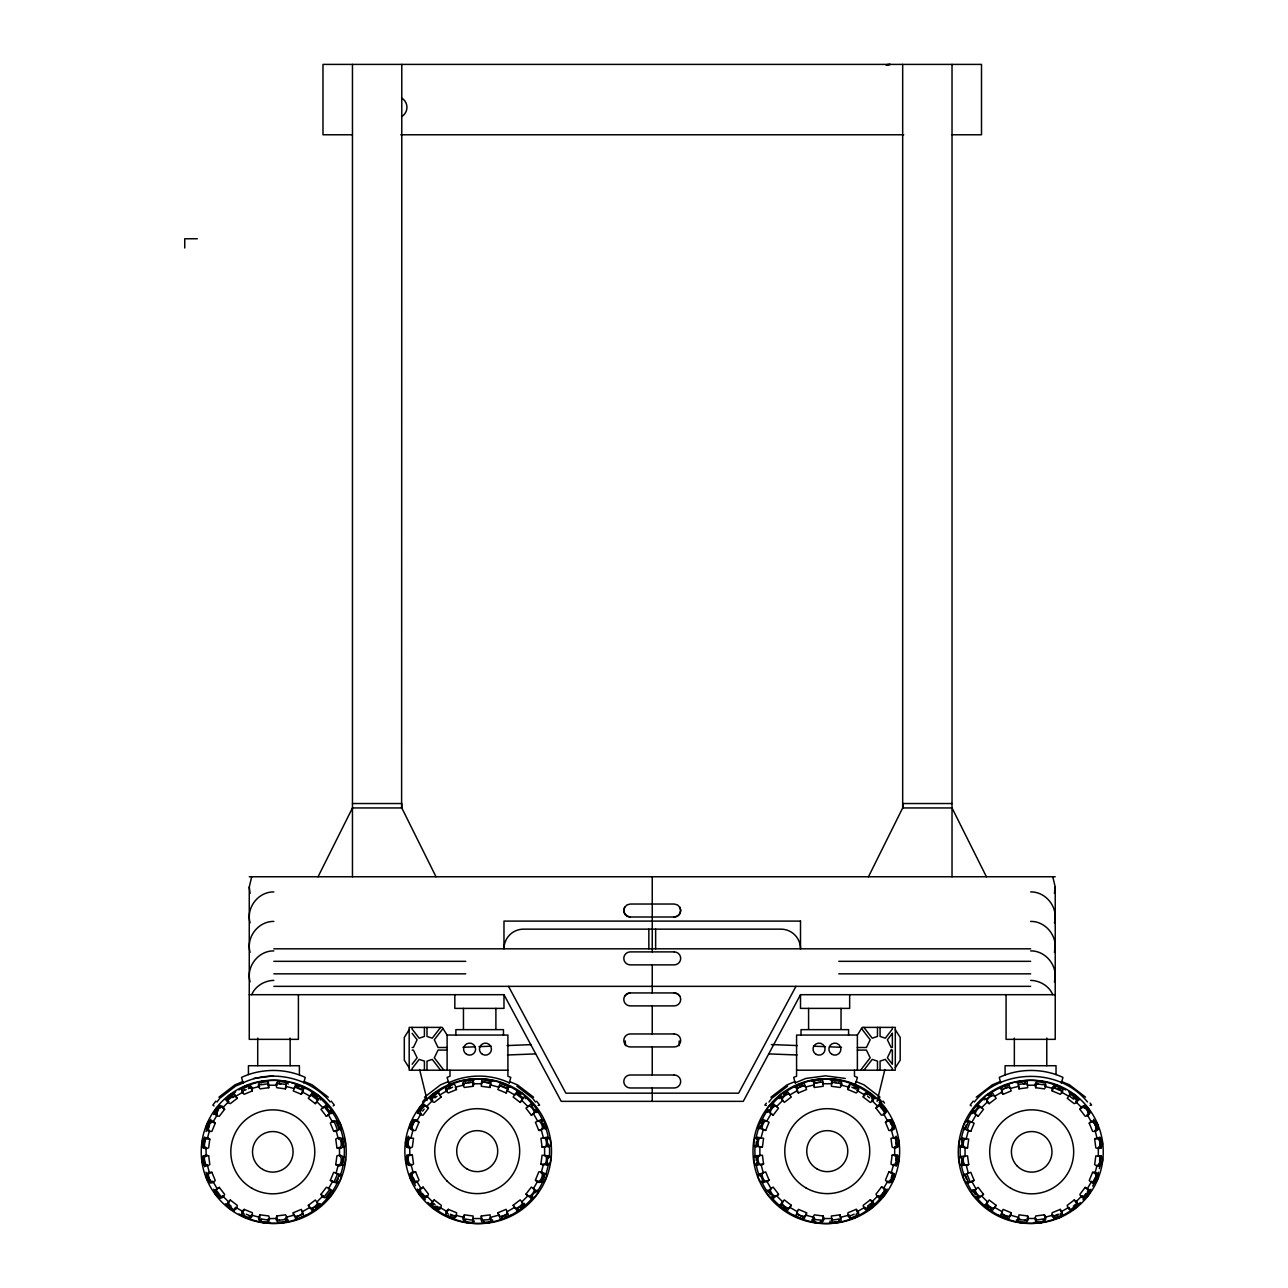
<?xml version="1.0" encoding="UTF-8"?>
<svg xmlns="http://www.w3.org/2000/svg" width="1288" height="1288" viewBox="0 0 1288 1288"><rect width="100%" height="100%" fill="white"/><g stroke="black" fill="none" stroke-linecap="round" stroke-linejoin="round"><path stroke-width="1.5" d="M868.482 876.758L902.679 807.946L902.679 64.4M337.472 1129.962L334.268 1121.768M411.5 1174.254L415.058 1182.835M966.966 1173.674L968.335 1173.336L966.193 1164.883L968.705 1164.529L967.562 1155.851L961.218 1156.431L961.202 1158.556M679.001 1045.663L679.195 1040.946M830.084 1220.992L830.035 1222.489L834.06 1222.457M1025.168 1082.902L1024.813 1081.308M822.855 1083.627L822.919 1082.226L818.894 1082.258M831.678 1218.673L832.016 1220.203M204.068 1146.9L205.162 1138.56M342.93 1156.608L341.835 1164.932M548.511 1157.944L548.479 1155.803L542.071 1155.223L540.912 1163.998C546.482 1168.506 548.044 1155.69 544.744 1155.561M961.202 1145.032L961.234 1147.141L967.562 1147.801L968.705 1139.123L962.442 1138.045L961.492 1142.553M961.556 1147.109L962.861 1138.463M823.193 1216.001C827.733 1226.45 807.254 1223.729 814.402 1214.858L823.193 1216.001L822.871 1218.545L831.662 1218.545M831.662 1083.755C829.456 1075.818 847.343 1079.956 840.13 1087.458L831.356 1086.299L831.662 1083.755L822.871 1083.755M1024.878 1222.328L1017.89 1221.088L1018.985 1214.825L1027.663 1215.969C1031.447 1224.582 1017.053 1224.019 1016.474 1219.752M1035.729 1087.716C1031.237 1077.396 1051.491 1080.085 1044.407 1088.859L1035.729 1087.716L1036.035 1085.204L1027.341 1085.204M1027.663 1215.969L1027.309 1219.977L1025.184 1220.01M756.265 1141.812L756.008 1146.4L762.416 1147.077L763.575 1138.286L757.231 1137.207L756.636 1139.268M895.933 1160.246L896.19 1155.594L892.117 1155.239L890.974 1164.014C899.99 1170.921 902.357 1151.07 892.117 1155.239M1099.582 1160.826L1099.952 1156.64L1098.487 1156.044M209.799 1139.139L208.656 1147.817C198.352 1152.39 200.992 1132.12 209.799 1139.139L207.304 1138.785L209.542 1130.381L208.06 1129.624L209.493 1125.68M298.397 994.69L298.397 1039.352L249.26 1039.352L249.26 887.013L251.707 876.758M259.564 1217.434L259.387 1218.786L261.432 1219.366M261.142 1219.736L261.319 1221.394L265.457 1222.119M288.174 1084.077C287.111 1079.94 272.782 1078.813 276.807 1087.716L285.485 1088.859L285.823 1084.657M335.782 1164.529L336.925 1155.851C347.293 1151.569 344.476 1171.13 335.782 1164.529C341.288 1169.005 342.817 1156.318 339.565 1156.205L339.436 1147.495L336.909 1147.801L335.766 1139.123C344.556 1132.039 347.245 1152.293 336.909 1147.801M338.293 1164.883L336.039 1173.288L337.504 1173.674M465.435 1219.817L465.612 1221.507L469.798 1222.232M490.583 1084.802L490.406 1083.208M540.912 1163.998L543.456 1164.352L541.169 1172.853M544.615 1155.545L544.615 1146.755L542.071 1147.077L540.912 1138.286L547.255 1137.207L547.835 1139.268M761.031 1137.964L763.301 1129.463L765.684 1130.429L769.065 1122.251L763.221 1119.546L761.111 1123.7M831.533 1083.611L832.112 1082.113M820.826 1221.024C820.939 1224.164 810.458 1222.747 811.875 1219.833M823.016 1218.706L822.42 1220.187L813.791 1219.511M894.661 1155.545L894.661 1146.755L896.319 1146.4L895.949 1142.166M967.562 1147.801L965.05 1147.495L965.05 1156.189C961.54 1156.109 963.199 1169.037 968.705 1164.529M966.193 1138.785L968.447 1130.381L970.798 1131.347L974.147 1123.249L968.367 1120.592L967.288 1122.411M1054.389 893.373L1055.226 887.013L1052.763 876.758M1054.389 922.852C1058.688 907.895 1046.21 891.634 1030.658 891.924M1035.906 1085.043L1036.083 1083.691L1038.209 1083.675M1054.389 952.347C1058.688 937.39 1046.21 921.129 1030.658 921.419M1054.389 981.826C1058.688 966.869 1046.21 950.608 1030.658 950.898M1097.183 1164.883L1094.945 1173.288L1092.594 1172.338L1089.245 1180.42C1095.879 1189.532 1103.719 1170.663 1092.594 1172.338M1098.326 1156.189C1106.183 1154 1102.093 1171.678 1094.671 1164.545L1095.814 1155.867L1098.326 1156.189L1098.326 1147.495C1101.562 1148.139 1100.129 1137.868 1097.295 1138.624M260.096 1214.825C253.092 1223.632 273.265 1226.337 268.773 1215.969L260.096 1214.825L259.741 1217.337L251.337 1215.083L250.999 1216.564L248.954 1216.033M285.485 1088.859L286.5 1082.564L279.512 1081.34M474.387 1220.992C472.809 1225.194 458.254 1222.457 464.372 1214.858L473.147 1216.001L472.567 1222.425L470.426 1222.457M492.966 1081.163L481.873 1079.891L481.277 1086.299L490.052 1087.458L490.406 1084.915L498.907 1087.185L499.68 1085.687L507.536 1088.94M464.372 1214.858L463.664 1218.867L465.725 1219.446M490.052 1087.458L491.066 1081.099L486.51 1080.133M408.827 1137.723L407.716 1146.159L409.326 1146.513M547.851 1162.951L547.271 1165.012L543.456 1164.352M895.546 1162.742L894.967 1164.803L893.63 1164.368L891.232 1172.853L888.849 1171.887L885.468 1180.066C890.861 1188.969 899.475 1172.772 891.232 1172.853M895.643 1164.803L896.754 1156.383L895.176 1155.771M1099.211 1163.289L1098.632 1165.334M1099.308 1165.334L1100.403 1157.01L1098.841 1156.415M297.013 1086.46L297.769 1085.011L305.82 1088.537M329.664 1189.629L324.077 1196.922L320.986 1194.33L326.315 1187.375C337.456 1188.872 325.22 1204.393 320.986 1194.33M884.711 1190.965L879.06 1198.323M1088.489 1191.191L1084.416 1197.003M877.08 1101.401L884.872 1069.523M624.664 907.283L623.794 910.519L624.664 913.755L627.031 916.138L630.267 917.008L674.204 917.008L677.456 916.138L679.822 913.755L680.692 910.519L679.822 907.283L677.456 904.9L674.204 904.031L630.267 904.031L627.031 904.9L624.664 907.283A6.488 6.488 0 0 0 630.267 917.008M855.908 1082.87L857.373 1077.396L854.475 1076.205L854.475 1070.199M1061.473 1082.87L1062.938 1077.396C1043.2 1068.138 1018.985 1068.138 999.263 1077.396L1000.728 1082.87L1000.18 1081.566L992.307 1084.834L976.24 1097.167M407.845 1155.964L408.843 1164.803M548.028 1146.739L546.804 1137.578M756.459 1155.561L757.666 1164.771M840.484 1084.786L840.919 1083.45L838.858 1082.87M814.064 1217.514L813.63 1218.851L815.69 1219.446M1044.761 1086.219L1045.18 1084.899L1043.151 1084.319M207.771 1128.803L210.991 1121.027M337.52 1174.044L333.995 1182.11L330.34 1180.404L333.689 1172.322L339.662 1174.511L339.147 1176.572M411.452 1127.853L414.704 1119.996M760.194 1126.05L759.662 1128.127L765.684 1130.429M759.952 1128.674L763.204 1120.818M965.131 1129.608L968.351 1121.832M1095.863 1175.767L1096.378 1173.706L1095.122 1173.191M848.003 1089.568C846.619 1078.603 865.182 1086.025 856.182 1092.949L848.003 1089.568L849.822 1085.72M795.952 1215.518L798.367 1209.351L806.546 1212.733L804.243 1218.754L802.166 1218.223M806.546 1212.733C807.673 1219.817 795.775 1214.761 797.336 1211.847M1000.728 1215.47L1003.111 1209.384L1011.193 1212.733L1008.923 1218.673L1006.878 1218.158M1052.183 1090.936C1050.525 1079.811 1069.394 1087.652 1060.282 1094.285L1052.183 1090.936L1053.149 1088.585L1044.745 1086.348M1011.193 1212.733C1012.304 1219.736 1000.551 1214.729 1002.096 1211.847M338.857 1175.751L335.862 1182.175M891.248 1177.699L892.681 1173.271L888.849 1171.887M966.274 1124.73L964.857 1129.061L968.447 1130.381M1094.945 1178.085L1093.174 1181.901L1091.693 1181.434M251.707 994.69C255.33 986.028 264.571 980.571 273.829 980.377M215.241 1123.265L211.892 1131.363C200.751 1133.102 208.543 1114.217 215.241 1123.265L212.906 1122.283L217.253 1114.748M243.046 1211.783L242.514 1213.038L244.35 1214.133M303.066 1090.63L301.36 1094.285L293.262 1090.936L295.467 1084.963L299.895 1086.412M330.34 1180.404L332.674 1181.386L328.327 1188.921M419.002 1122.267C412.241 1113.106 404.352 1132.2 415.621 1130.445L419.002 1122.267L416.652 1121.268L421.047 1113.653M447.129 1211.783L446.598 1213.055L448.449 1214.149M509.114 1082.934L509.662 1081.646L517.534 1084.915L533.602 1097.231M507.826 1089.245L506.104 1092.949L497.925 1089.551L500.147 1083.514L504.622 1084.979M535.422 1180.05L538.803 1171.871C550.073 1170.406 542.2 1188.776 535.422 1180.05C539.64 1185.845 544.454 1173.867 541.298 1172.901M537.788 1181.048L533.377 1188.663M766.698 1121.268L771.093 1113.653L773.154 1115.199L778.532 1108.163L773.589 1104.041L770.482 1107.519M855.522 1082.87L856.053 1081.566L863.942 1084.834L880.01 1097.167M802.907 1217.466L801.925 1218.834L793.778 1215.26M971.812 1122.283L976.159 1114.748L978.172 1116.277L983.501 1109.338L978.606 1105.265L977.093 1106.746M1053.053 1088.408L1053.568 1087.153L1055.629 1087.668M1061.087 1082.87L1061.634 1081.566L1069.507 1084.834L1085.575 1097.167M1007.619 1217.401L1006.636 1218.754L998.57 1215.228M1091.58 1181.386L1087.233 1188.921L1085.204 1187.391L1079.875 1194.346C1082.741 1204.216 1095.122 1190.965 1087.233 1188.921M244.221 1209.384C235.173 1216.081 254.058 1223.89 252.319 1212.733L244.221 1209.384L243.239 1211.718L235.704 1207.371M301.36 1094.285L303.952 1088.473L302.133 1087.394M448.321 1209.351C439.16 1216.13 458.27 1224.019 456.499 1212.749L448.321 1209.351L447.322 1211.718L439.707 1207.323M506.104 1092.949L508.728 1087.072L506.892 1085.977M338.213 1178.939L336.152 1182.996L332.674 1181.386M890.523 1180.983L892.97 1174.254M318.056 876.758L352.461 807.946L401.808 807.946L436.004 876.758M210.508 1123.394L211.586 1121.574L212.842 1122.09M541.314 1181.547L544.566 1173.255M889.445 1181.563L890.233 1180.017M235.624 1207.484L234.577 1208.611M439.627 1207.42L438.58 1208.579L435.086 1206.131M514.798 1094.88L515.49 1093.641M313.193 1094.478C314.24 1091.467 322.547 1097.795 320.277 1099.92M518.082 1093.142C519.144 1090.083 527.549 1096.507 525.246 1098.648M795.952 986.35L738.636 1093.174L565.851 1093.174L508.535 986.35M1055.226 994.69L800.508 994.69L743.273 1101.353L561.214 1101.353L503.978 994.69L249.26 994.69M228.089 1098.825L233.514 1094.269M526.212 1204.908L519.257 1210.462L517.953 1209.384M872.411 1204.956L866.905 1209.577M985.4 1098.326L989.2 1103.639L996.155 1098.31L992.485 1093.11L988.62 1095.621M1076.317 1205.037L1070.891 1209.593M546.82 1164.771L548.044 1155.61M757.682 1137.578L756.459 1146.787M409.182 1029.74L404.303 1037.404L404.303 1060.169L409.182 1067.832M857.373 1070.199L857.373 1035.053L862.236 1027.389L895.305 1027.389L895.305 1070.199L796.58 1070.199M895.305 1067.832L900.183 1060.169L900.183 1037.404L895.305 1029.74M857.212 1090.469L857.937 1089.245M1061.296 1091.838L1062.053 1090.662M331.435 1190.112L326.315 1196.777M419.808 1111.141L423.833 1105.684M535.567 1192.688L536.613 1190.82L531.348 1187.101L525.955 1194.121L530.962 1198.178L532.491 1196.681M768.984 1109.548L767.938 1111.415L773.154 1115.199M974.066 1110.691L973.02 1112.542L978.172 1116.277M1087.475 1191.561L1088.505 1189.71L1085.204 1187.391M863.234 1097.038C864.731 1086.09 880.734 1098.052 870.253 1102.415L863.234 1097.038L865.568 1093.689L867.436 1094.736M781.655 1206.373L780.158 1204.844L784.279 1199.885L791.299 1205.278L787.532 1210.495L783.635 1207.951M988.54 1207.999L985.111 1204.924L989.184 1200.03L996.139 1205.359L992.404 1210.511L990.553 1209.464M1068.782 1096.297C1070.811 1088.408 1084.077 1100.789 1074.192 1103.655L1067.253 1098.326L1068.782 1096.297L1061.248 1091.95M422.625 1111.125L424.154 1109.065M535.583 1191.32L530.978 1196.81M768.968 1111.045L773.524 1105.571M974.034 1112.188L978.22 1106.956M1085.993 1193.574L1083.289 1196.794L1082.001 1195.956M791.299 1205.278L789.769 1207.323L797.385 1211.718M996.139 1205.359L994.61 1207.371L1002.145 1211.718M215.885 1101.111L212.858 1105.056L213.969 1105.909M216.996 1101.965L219.91 1098.165L235.688 1086.058L243.4 1082.87L242.852 1081.566L234.98 1084.834L218.912 1097.167M224.595 1109.354L219.266 1116.293C208.044 1115.086 220.473 1098.873 224.595 1109.354L222.599 1107.793L228.749 1101.643M229.039 1203.894L228.362 1205.423L233.595 1209.593M317.041 1101.626L317.669 1100.177L311.004 1095.058M322.982 1195.876L316.832 1202.026M422.561 1101.965L425.475 1098.165M426.441 1106.601C422.4 1099.421 412.675 1114.989 423.076 1115.199L428.469 1108.179L426.441 1106.601L432.671 1100.387M521.962 1100.371L522.606 1098.906L515.86 1093.737M766.344 1103.156L764.831 1105.12L766.344 1105.442M768.968 1102.029L771.882 1098.229L787.66 1086.138M776.503 1106.601L782.718 1100.387L784.295 1102.415L791.315 1097.022L787.612 1091.757L783.7 1094.301M789.802 1207.516C788.304 1210.108 780.158 1203.813 782.637 1202.026M881.395 1187.117L876.001 1194.137C880.364 1204.618 892.343 1188.615 881.395 1187.117C888.527 1187.858 880.557 1198.033 878.142 1195.779M878.03 1195.699L871.815 1201.913L870.237 1199.901L863.218 1205.294C864.425 1216.629 880.831 1204.071 870.237 1199.901M883.439 1188.663L887.835 1181.048L889.139 1181.853M973.213 1101.111L970.186 1105.056L971.297 1105.909M974.324 1101.965C1001.951 1067.929 1059.895 1067.784 1087.491 1101.965M981.504 1107.793L987.655 1101.643M1068.734 1096.104L1069.974 1095.122M994.658 1207.564C993.177 1210.124 985.111 1203.91 987.574 1202.139M1081.888 1195.876L1075.738 1202.026L1074.176 1200.03L1067.237 1205.359C1068.444 1216.58 1084.657 1204.151 1074.176 1200.03M412.128 1064.258L417.103 1057.802L413.384 1050.09L412.128 1050.09M440.609 1027.389L432.253 1038.192L427.004 1036.454L427.004 1027.389M442.991 1028.549L434.314 1039.77L438.049 1047.498L447.113 1047.498M860.593 1070.199L870.173 1057.802L866.438 1050.09L857.373 1050.09M863.878 1070.199L872.218 1059.396L877.482 1061.119L877.482 1070.199M228.749 1202.026L230.311 1200.03L237.25 1205.359C237.04 1215.647 221.649 1206.051 228.749 1202.026L222.599 1195.876M317.814 1097.183L312.002 1093.11L308.331 1098.31L315.286 1103.639L316.832 1101.643L322.982 1107.793M432.671 1201.913L434.249 1199.901L441.269 1205.294C441.06 1215.695 425.491 1205.97 432.671 1201.913L426.441 1195.699M520.819 1094.333L516.874 1091.757L513.155 1097.022L520.191 1102.415L521.769 1100.387L527.983 1106.601M220.007 1106.875L216.03 1112.269L217.237 1113.379M218.461 1110.143L216.014 1113.637L217.157 1114.667M230.311 1200.03L227.734 1203.169M315.286 1103.639L319.086 1098.326M434.249 1199.901L431.625 1203.024L433.122 1204.554M520.191 1102.415L524.039 1097.038M219.99 1108.244L221.504 1106.762L222.583 1107.583M221.568 1196.987L222.486 1195.956M323.095 1107.712L324.399 1106.891L329.503 1113.557M426.344 1195.779L425.024 1196.616L422.287 1193.348M528.08 1106.521C529.867 1104.041 536.162 1112.188 533.586 1113.685M303.743 1215.47L301.376 1209.384L293.294 1212.733C292.167 1219.736 303.92 1214.729 302.39 1211.847M305.916 1215.228L297.85 1218.754L296.868 1217.401M446.55 1089.245L447.274 1090.469M508.519 1215.518L506.12 1209.351L497.941 1212.733L500.243 1218.754L502.32 1218.223M510.708 1215.26L502.561 1218.834L501.563 1217.466M793.859 1087.136L802.44 1083.578M856.89 1215.309L850.386 1218.335M998.667 1088.537L1007.135 1085.027M1000.824 1088.167L1003.127 1094.285L1011.209 1090.936L1009.019 1084.963L1004.64 1086.396M624.664 996.171L627.031 993.805L630.267 992.935L674.204 992.935L677.456 993.805L679.822 996.171M761.337 1119.61L757.763 1127.757L759.131 1128.755M1093.142 1183.157L1096.668 1175.091L1095.315 1174.125M871.895 1100.29L872.942 1099.34L871.445 1097.811M1075.818 1101.53L1076.639 1100.242L1073.387 1097.505M432.204 1097.167L438.95 1091.983M319.617 1203.507L312.533 1208.724M524.57 1203.411L517.406 1208.675M781.736 1095.879L780.238 1097.408L782.718 1100.387M870.769 1203.459L867.5 1206.196M770.417 1194.717L767.873 1190.82L773.138 1187.101L778.532 1194.121L773.524 1198.178L771.995 1196.681M876.017 1108.179C880.187 1097.585 892.745 1113.991 881.411 1115.199L876.017 1108.179L878.03 1106.601L871.815 1100.387M778.532 1194.121C775.956 1200.819 768.195 1190.482 770.997 1188.744M1079.891 1109.354C1084.126 1099.276 1096.346 1114.812 1085.22 1116.293L1079.891 1109.354L1082.983 1106.762L1084.496 1108.244M975.483 1194.91L972.971 1191.046L978.172 1187.375L983.501 1194.33L978.558 1198.339L977.045 1196.858M435.054 1096.201L431.754 1098.97L432.591 1100.29M434.925 1097.875L436.938 1096.265M315.946 1207.999L319.36 1204.924L315.286 1200.03L308.347 1205.359L312.082 1210.511L313.934 1209.464M520.851 1207.951L524.313 1204.844L520.207 1199.885L513.171 1205.278L516.955 1210.495L518.822 1209.448M781.285 1097.811L786.743 1093.802M986.222 1099.099L991.615 1095.122M1073.387 1206.164L1076.575 1203.491L1075.947 1202.042M983.501 1194.33L981.504 1195.876L987.655 1202.026M235.704 1096.297C233.675 1088.408 220.409 1100.789 230.294 1103.655L237.233 1098.326L235.704 1096.297L243.239 1091.95M333.173 1105.909L334.3 1105.056L331.274 1101.111M328.521 1114.796L329.615 1113.959M332.175 1113.492L333.238 1112.204L327.748 1105.329M424.476 1097.167L440.544 1084.834L448.433 1081.566L448.965 1082.87M439.707 1094.977C437.646 1087.008 424.235 1099.517 434.233 1102.415L441.253 1097.038L439.707 1094.977L447.322 1090.582M537.273 1112.381L538.336 1111.061L532.781 1104.122M521.769 1201.913L527.983 1195.699L525.955 1194.121M770.884 1097.231L786.952 1084.915L794.825 1081.646L795.372 1082.934M789.769 1094.977L797.385 1090.582L798.383 1092.949L806.562 1089.551L804.324 1083.514L799.864 1084.979M878.046 1106.408L879.511 1105.764L884.695 1112.51M772.8 1197.357C770.659 1199.659 764.251 1191.255 767.31 1190.193M864.779 1207.323L857.164 1211.718L856.166 1209.351L847.987 1212.749C846.216 1224.019 865.311 1216.13 856.166 1209.351M977.834 1197.518C975.724 1199.804 969.381 1191.48 972.408 1190.434M981.488 1196.085C979.395 1198.178 973.213 1190.064 976.046 1189.001L971.812 1181.386L974.147 1180.404L970.798 1172.322L964.825 1174.511L966.274 1178.939M1068.782 1207.371L1061.248 1211.718L1060.265 1209.384L1052.167 1212.733C1049.704 1222.731 1067.06 1217.434 1061.248 1211.718M217.253 1188.921L219.282 1187.391L224.611 1194.346C221.745 1204.216 209.364 1190.965 217.253 1188.921L212.906 1181.386M327.394 1106.746L325.864 1105.265L320.97 1109.338L326.299 1116.277L328.327 1114.748L332.674 1122.283M421.047 1188.663L423.092 1187.117L428.485 1194.137C425.587 1204.135 413.062 1190.724 421.047 1188.663L416.652 1181.048L415.042 1181.563L413.239 1177.699M532.427 1105.539L530.898 1104.041L525.955 1108.163L531.332 1115.199L533.377 1113.653L537.788 1121.268M233.064 1096.056L227.831 1100.242L228.668 1101.53M232.935 1097.601L234.947 1096.12M219.282 1187.391L215.982 1189.71L221.182 1196.794M326.299 1116.277L331.467 1112.542L330.42 1110.691M423.092 1187.117L419.759 1189.452L420.806 1191.32M531.332 1115.199L536.549 1111.415L535.502 1109.548M212.778 1181.434C210.443 1183.366 206.515 1173.964 209.364 1173.191M332.803 1122.234L333.995 1121.51M537.901 1121.22C540.815 1119.658 545.887 1131.556 538.803 1130.429L535.406 1122.251L541.266 1119.546L542.361 1121.381M336.748 1121.446C339.163 1119.352 343.188 1128.996 340.161 1129.689M260.868 1082.645L267.856 1081.421M259.307 1084.899L261.335 1084.319M465.145 1081.179L474.354 1079.972M490.809 1221.427L490.068 1214.858L481.293 1216.001L481.648 1220.074L490.696 1219.511M811.521 1081.163L817.961 1080.133M814.08 1083.208L813.903 1084.802M1016.119 1082.628L1024.974 1081.34M1018.663 1084.657L1018.47 1086.235M976.739 1105.329L971.249 1112.204L972.311 1113.492M883.536 1113.573L884.792 1112.929M1087.33 1114.667L1088.553 1113.991M243.706 1088.263L249.84 1085.591M244.253 1089.584L242.434 1090.662L243.191 1091.838M244.591 1090.421L246.121 1089.648M447.789 1086.863L454.004 1084.142M446.807 1088.972L450.703 1087.169M448.691 1089.052L452.603 1087.233M797.594 1085.977L795.759 1087.072L797.385 1090.582M856.037 1214.149L857.889 1213.055L857.357 1211.783M1060.137 1214.133L1061.956 1213.038L1060.265 1209.384M760.162 1176.169L759.63 1174.092L765.668 1171.871L769.065 1180.05L763.188 1182.674L762.094 1180.822M885.468 1122.267C892.246 1113.106 900.135 1132.2 888.865 1130.445L885.468 1122.267L889.203 1120.576M769.065 1180.05C764.847 1185.845 760.033 1173.867 763.188 1172.901M1089.245 1123.265C1095.943 1114.635 1103.736 1132.812 1092.594 1131.363L1089.245 1123.265C1093.415 1117.533 1098.181 1129.383 1095.058 1130.333L1097.183 1138.785L1094.671 1139.139L1095.814 1147.817C1106.134 1152.39 1103.494 1132.12 1094.671 1139.139M974.147 1180.404L968.335 1182.996L967.24 1181.177M303.195 1214.165L296.964 1216.597M507.971 1214.182L501.66 1216.645M796.612 1088.215L803.342 1085.768M506.973 1216.291L504.622 1217.321M1001.372 1089.616L1008.037 1087.185M854.153 1214.214L849.484 1216.146M1058.269 1214.198L1053.665 1216.097M1057.899 1215.115L1055.532 1216.033M330.163 1101.965C309.651 1077.493 271.897 1068.815 243.013 1082.87L241.548 1077.396C261.287 1068.138 285.485 1068.138 305.224 1077.396L303.759 1082.87L304.29 1081.566L312.179 1084.834L328.247 1097.167M252.287 1090.936L244.205 1094.285C235.092 1087.652 253.961 1079.811 252.287 1090.936L251.337 1088.585L259.741 1086.348M455.517 1087.185C455.598 1078.942 439.401 1087.571 448.305 1092.949L456.483 1089.568L455.517 1087.185L464.018 1084.915M293.294 1212.733L294.244 1215.083L285.839 1217.337L286.29 1218.786L284.246 1219.35M302.342 1211.718L309.877 1207.371L308.347 1205.359M413.078 1172.756L411.79 1173.271L412.321 1175.348M545.339 1128.755L546.724 1127.757L543.15 1119.61M507.102 1211.718L514.717 1207.323L513.171 1205.278M762.657 1182.175C759.984 1183.849 755.976 1174.06 759.196 1173.835M1002.145 1091.95L994.61 1096.297C992.919 1093.206 982.551 1101.127 989.2 1103.639M848.969 1215.115L840.468 1217.385L840.114 1214.858L831.34 1216.001L832.338 1222.537M967.803 1182.513C965.163 1184.155 961.186 1174.495 964.39 1174.254M971.748 1181.579L970.186 1181.821L966.966 1174.044M211.892 1172.338C200.767 1170.663 208.592 1189.532 215.241 1180.42L211.892 1172.338L209.542 1173.288L207.304 1164.883M333.689 1131.347C344.524 1132.699 337.182 1114.361 330.34 1123.249L333.689 1131.347L336.216 1130.478M415.621 1171.887C404.368 1170.196 412.289 1189.275 419.019 1180.066L415.621 1171.887L413.255 1172.853L410.969 1164.352M538.803 1130.429L544.808 1128.127L543.391 1123.748M248.407 1088.65L250.725 1087.748M1054.55 1218.255L1060.7 1215.582L1060.427 1213.924M248.858 1087.668L250.918 1087.153L251.434 1088.408M297.608 1218.158L295.564 1218.673L294.244 1215.083M207.175 1164.899C203.987 1165.64 202.184 1152.985 208.672 1155.867L209.815 1164.545C200.88 1171.372 198.545 1151.746 208.672 1155.867M338.406 1138.769C341.175 1137.529 342.528 1147.624 339.581 1147.624M410.84 1164.368C407.636 1165.109 405.817 1152.309 412.369 1155.239L413.512 1164.014C404.496 1170.921 402.13 1151.07 412.369 1155.239M543.584 1137.948C546.37 1136.676 547.754 1146.884 544.76 1146.9M342.511 1138.544C345.393 1137.159 346.778 1147.511 343.671 1147.399M547.722 1137.707C550.636 1136.306 552.053 1146.787 548.897 1146.658M279.673 1081.308L279.319 1082.902M268.097 1220.106L268.419 1218.609L277.145 1218.48L276.823 1215.969L285.501 1214.825C292.585 1223.6 272.332 1226.289 276.823 1215.969M270.061 1222.376L266.069 1222.328M830.132 1079.972L839.325 1081.179M234.513 1095.122L237.233 1098.326M438.854 1093.705L441.253 1097.038M313.95 1210.575L321.034 1205.359L320.149 1203.99M1069.893 1208.611L1068.863 1207.484M886.804 65.221L890.33 64.4M891.554 1128.61L893.019 1127.853L890.555 1121.542M891.344 1129.415L892.729 1129.125L892.198 1127.048M261.528 1084.737L268.146 1083.739M465.628 1082.87L463.567 1083.45L464.002 1084.786M465.821 1083.289L472.519 1082.274M815.481 1080.519L813.404 1081.099L814.435 1087.458L823.209 1086.299L822.613 1079.891L820.472 1079.859M488.796 1219.446L490.857 1218.851L490.422 1217.514M838.569 1219.156L831.871 1220.171M838.762 1219.446L840.823 1218.867L840.114 1214.858M1042.861 1219.076L1036.228 1220.09M1043.055 1219.366L1045.083 1218.786L1044.391 1214.825L1035.713 1215.969C1031.543 1226.385 1050.96 1223.536 1044.391 1214.825M756.265 1160.504L756.008 1155.803L762.416 1155.223L763.575 1163.998L757.215 1165.012L756.636 1162.951M763.575 1163.998C758.004 1168.506 756.442 1155.69 759.743 1155.561M966.193 1164.883L962.426 1165.543L961.476 1161.084M813.887 1082.918L820.987 1082.274M815.787 1082.854L818.283 1082.484M1022.495 1081.614L1017.987 1082.564L1019.001 1088.859L1027.679 1087.716L1027.1 1081.373L1023.107 1081.405M1018.47 1084.367L1025.28 1083.659M286.113 1219.43L279.464 1220.171M489.102 1221.781L484.111 1222.441M834.672 1222.232L838.874 1221.507L839.035 1219.817M1039.014 1222.119L1043.167 1221.394L1043.328 1219.736M273.829 891.924C258.26 891.634 245.799 907.895 250.097 922.852M273.829 921.419C258.26 921.129 245.799 937.39 250.097 952.347M273.829 950.898C258.26 950.608 245.799 966.869 250.097 981.826M253.672 1078.459L273.394 1075.866M268.435 1085.204C270.625 1077.348 252.947 1081.437 260.079 1088.859L268.757 1087.716L268.435 1085.204L277.145 1085.204L277.081 1083.691L281.074 1083.723M473.131 1086.299L464.356 1087.458C457.192 1078.571 477.671 1075.866 473.131 1086.299L472.809 1083.755L481.615 1083.755M756.781 1164.883C753.77 1165.817 752.417 1155.32 755.605 1155.932M481.293 1216.001L481.615 1218.545L472.809 1218.545M490.406 1217.385L498.907 1215.115L497.941 1212.733M961.991 1165.415C959.029 1166.332 957.692 1155.964 960.832 1156.56M1044.745 1217.337L1053.149 1215.083L1053.906 1216.564M468.172 1082.484L470.635 1082.21M816.077 1080.197L820.73 1079.956M832.177 1222.521L841.128 1221.201L840.468 1217.385M542.071 1147.077L548.463 1146.4L548.495 1144.259M1023.413 1083.723L1027.341 1083.675M279.303 1220.01L277.178 1219.977L277.001 1218.625M1038.418 1222.328L1034.425 1222.376M343.654 1156.56C346.794 1155.964 345.458 1166.332 342.495 1165.415M548.881 1155.932C552.069 1155.32 550.717 1165.817 547.706 1164.883M462.972 1047.289L474.982 1046.822M478.991 1046.661L491.018 1046.194M507.053 1045.566L531.107 1044.632M507.424 1054.985L535.486 1053.906M502.046 1083.578L510.628 1087.136M501.145 1085.768L507.875 1088.215M454.745 1216.613L455.469 1215.228L464.018 1217.385M352.461 134.773L322.982 134.773L322.982 64.4L981.504 64.4L981.504 134.773L952.025 134.773M400.745 134.773L903.741 134.773M197.322 238.763L184.748 238.763L184.748 248.004M352.461 803.535L401.792 803.535L401.808 807.946M902.679 803.535L952.025 803.535M902.679 807.946L952.025 807.946L986.415 876.758M249.26 876.758L1055.226 876.758M273.829 948.821L1030.658 948.821M273.829 961.331L465.725 961.331M838.762 961.331L1030.658 961.331M273.829 973.841L465.725 973.841M838.762 973.841L1030.658 973.841M273.829 986.35L1030.658 986.35M507.907 1070.199L409.182 1070.199L409.182 1027.389L442.251 1027.389L447.113 1035.053L507.907 1035.053L507.907 1076.205L510.789 1077.396L509.324 1082.87C490.535 1073.838 467.367 1073.838 448.578 1082.87L447.113 1077.396L449.995 1076.205L449.995 1070.199M857.373 1035.053L796.58 1035.053L796.58 1076.205L793.698 1077.396L795.163 1082.87L805.805 1078.442L825.528 1075.834L845.25 1078.442M412.128 1047.498L413.384 1047.498L417.103 1039.77L412.128 1033.33M857.373 1047.498L866.438 1047.498L870.173 1039.77L861.495 1028.549M447.113 1050.09L438.049 1050.09L434.314 1057.802L443.893 1070.199M849.726 1216.613L849.017 1215.228M771.383 1044.552L797.433 1045.566M813.469 1046.194L825.479 1046.661M829.488 1046.822L841.515 1047.289M769 1053.906L797.063 1054.985M1098.825 1147.238L1100.419 1146.9L1099.308 1138.56M485.592 1082.258L481.551 1082.226L481.632 1083.627M1025.023 1220.171L1018.373 1219.43M1036.631 1081.421L1043.618 1082.645M1036.325 1083.739L1042.958 1084.737M833.851 1082.21L836.363 1082.484M831.968 1082.274L838.665 1083.289M483.692 1082.194L490.599 1082.918M279.206 1083.659L286.017 1084.367M268.242 1220.09L261.625 1219.076M762.416 1147.077L759.872 1146.755L759.872 1155.545M1030.658 980.377C1039.915 980.571 1049.157 986.028 1052.779 994.69M840.468 1084.915L848.969 1087.185M964.905 1147.624C961.959 1147.624 963.311 1137.529 966.064 1138.769M960.816 1147.399C957.709 1147.511 959.093 1137.159 961.975 1138.544M759.727 1146.9C756.732 1146.884 758.117 1136.676 760.902 1137.948M755.573 1146.658C752.434 1146.787 753.85 1136.306 756.764 1137.707M285.839 1086.348L294.244 1088.585L295 1087.104L302.761 1090.324M1027.341 1218.48L1036.035 1218.48L1036.389 1220.106M814.08 1217.385L805.58 1215.115M207.191 1138.624C204.341 1137.851 203.037 1147.962 206.016 1147.479L206.144 1156.189M486.204 1082.484L488.699 1082.854M1020.241 1219.35L1018.196 1218.786L1018.631 1217.466L1010.243 1215.083M465.918 1219.156L472.616 1220.171L472.793 1218.673M545.291 1173.835C548.511 1174.06 544.502 1183.849 541.829 1182.175M340.096 1174.254C343.284 1174.495 339.324 1184.155 336.683 1182.513M990.536 1210.575L983.243 1204.988M310.633 1094.977L309.957 1096.201L302.342 1091.95M785.632 1210.559L778.274 1204.908M889.815 64.513L889.364 64.4A11.431 11.431 0 0 0 885.935 64.931M472.358 1082.113L472.954 1083.611M268.001 1083.578L268.757 1087.716M484.272 1222.602L483.66 1221.024M279.351 1222.36L288.093 1221.378L288.013 1219.752M1007.522 1216.597L1001.291 1214.165M802.827 1216.645L796.515 1214.182M296.868 1087.169L303.115 1089.616M968.27 1130.478L970.798 1131.347M1054.647 1085.591L1060.781 1088.263M1057.899 1088.569L1061.763 1090.356M1053.745 1087.748L1059.895 1090.421M850.483 1084.142L856.987 1087.169M853.767 1087.169L857.679 1088.972M851.883 1087.233L855.779 1089.052M455.002 1216.146L450.333 1214.214M450.752 1215.164L453.102 1216.081M454.084 1218.335L447.886 1215.614M250.822 1216.097L246.217 1214.198M249.92 1218.255L243.496 1215.26M964.326 1129.689C961.299 1128.996 965.324 1119.352 967.739 1121.446M857.164 1090.582L864.779 1094.977M763.124 1129.56C760.242 1128.787 764.219 1119.272 766.585 1121.22M507.102 1090.582L514.717 1094.977M416.588 1121.075C413.995 1119.578 410.083 1129.109 413.126 1129.415L410.969 1137.964L413.512 1138.318L412.353 1147.093C403.241 1152.1 403.869 1133.762 410.969 1137.964C407.958 1136.58 406.67 1147.334 409.681 1146.739L409.826 1155.545M1002.257 1216.242L1004.543 1217.241M420.951 1113.573C418.149 1111.818 425.909 1101.482 428.469 1108.179M533.49 1188.744C536.355 1189.822 530.109 1198.017 527.983 1195.908M537.177 1190.193C540.236 1191.255 533.828 1199.659 531.686 1197.357M332.079 1190.434C335.105 1191.48 328.762 1199.804 326.653 1197.518M978.542 1196.987L972.955 1189.693M971.683 1122.234L970.218 1121.768L967.014 1129.962M1069.523 1093.335L1076.398 1098.825M991.535 1208.627L986.141 1204.65M786.662 1208.579L781.204 1204.57M517.744 1093.802L523.202 1097.811M312.871 1095.122L318.265 1099.099M1069.539 1096.12L1073.5 1099.163M866.985 1092.932L872.491 1097.537M867.549 1096.265L869.545 1097.875M436.986 1206.196L439.015 1207.693M437.566 1209.577L432.285 1205.343M1075.738 1101.643L1081.888 1107.793M975.966 1114.796C973.406 1113.315 979.621 1105.249 981.392 1107.712M770.9 1113.685C768.324 1112.188 774.619 1104.041 776.406 1106.521M767.213 1112.381C764.428 1110.9 770.884 1102.528 772.703 1105.217M782.718 1201.913L776.503 1195.699M516.826 1086.138L532.604 1098.229L535.518 1102.029M231.132 1206.196L227.912 1203.491M433.718 1203.459L435.006 1204.618M521.833 1202.026C524.329 1203.813 516.166 1210.108 514.669 1207.516M316.912 1202.139C319.376 1203.91 311.31 1210.124 309.828 1207.564M879.495 1104.396L884.679 1111.141M773.138 1196.6L768.904 1191.32M531.3 1105.764L536.468 1112.51M326.267 1106.956L331.386 1113.621M1084.48 1106.875L1088.457 1112.269M423.881 1196.826L419.775 1190.965M220.055 1197.003L216.094 1191.609M863.878 1027.389L872.218 1038.192L877.482 1036.454L877.482 1027.389M440.609 1070.199L432.253 1059.396L427.004 1061.119L427.004 1070.199M1090.115 1103.075L1091.628 1105.056L1090.099 1105.378M1087.233 1114.748L1091.58 1122.283M984.209 1099.92C981.923 1097.795 990.247 1091.467 991.293 1094.478M883.037 1101.111L884.55 1103.075M878.996 1098.165L881.91 1101.965M883.439 1113.653L887.835 1121.268M872.024 1201.929C874.133 1204.039 865.939 1210.285 864.86 1207.42M782.524 1100.371C780.415 1098.262 788.594 1092.015 789.689 1094.88M779.24 1098.648C776.938 1096.507 785.342 1090.083 786.404 1093.142M771.093 1188.663L766.698 1181.048M536.629 1101.176L539.656 1105.12L538.143 1105.442M1087.539 1112.188L1088.473 1113.637M507.15 1211.847C509.098 1214.214 499.583 1218.174 498.81 1215.292M962.844 1165.254L961.556 1156.608M1093.496 1121.027L1096.716 1128.803M968.302 1181.885L965.63 1175.751M889.477 1120.834L891.28 1124.698M763.172 1181.547L759.904 1173.69M541.282 1120.818L544.534 1128.674M336.136 1121.832L339.356 1129.608M1003.127 1094.285C997.395 1090.115 1009.245 1085.349 1010.195 1088.473L1018.647 1086.348L1019.001 1088.859M798.383 1092.949C792.571 1088.73 804.565 1083.916 805.531 1087.072L814.08 1084.915L814.435 1087.458M210.25 1181.338L207.803 1175.091M891.232 1129.463L893.502 1137.964L890.974 1138.318L892.117 1147.093C901.246 1152.1 900.602 1133.762 893.502 1137.964L894.983 1137.61L895.562 1139.671M763.301 1172.853L761.031 1164.352M541.169 1129.463L543.456 1137.964M336.039 1130.381L338.293 1138.785M455.614 1087.008L456.483 1089.568M492.612 1219.833C493.288 1223.149 479.007 1225.339 481.615 1218.545M419.614 1069.523L427.133 1100.306M895.659 1137.723L896.77 1146.159M341.819 1138.769L342.93 1147.109M205.178 1165.334L204.084 1157.01M249.26 887.013L250.097 893.373M625.292 1040.946L625.469 1045.663M1056.031 1074.546L1056.031 1065.723L1005.091 1065.723L1005.091 1074.981M1055.226 887.013L1055.226 1039.352L1006.073 1039.352L1006.073 994.69M1046.774 1038.096L1046.774 1065.723M1014.348 1038.096L1014.348 1065.723M952.025 64.4L952.025 876.758M902.872 803.535L902.872 807.946M892.359 1027.389L892.359 1029.08L885.323 1038.192L880.074 1036.454L880.074 1027.389M892.359 1070.199L892.359 1068.493L885.323 1059.396L880.074 1061.119L880.074 1070.199M849.661 994.69L849.661 1008.391L800.508 1008.391L800.508 994.69M848.599 1035.053L848.599 1029.643L801.023 1029.643L801.023 1035.053M841.032 1008.391L841.032 1029.337M808.59 1008.391L808.59 1029.337M655.64 929.147L655.64 948.821M652.243 876.758L652.243 951.896M652.243 964.873L652.243 992.935M652.243 1005.896L652.243 1033.958M652.243 1046.935L652.243 1074.997M652.243 1087.974L652.243 1101.353M648.846 929.147L648.846 948.821M503.978 994.69L503.978 1008.391L454.825 1008.391L454.825 994.69M503.463 1035.053L503.463 1029.643L455.888 1029.643L455.888 1035.053M495.896 1008.391L495.896 1029.337M463.455 1008.391L463.455 1029.337M447.113 1035.053L447.113 1070.199M424.412 1027.389L424.412 1036.454L419.164 1038.192L412.128 1029.08L412.128 1027.389M424.412 1070.199L424.412 1061.119L419.164 1059.396L412.128 1068.493L412.128 1070.199M401.792 64.4L401.615 807.946M352.461 64.4L352.461 876.758M299.396 1074.981L299.396 1065.723L248.439 1065.723L248.439 1074.546M290.138 1038.096L290.138 1065.723M257.713 1038.096L257.713 1065.723M674.204 992.935A6.488 6.488 0 0 1 680.692 999.408A6.488 6.488 0 0 1 674.204 1005.896L630.267 1005.896A6.488 6.488 0 0 1 623.794 999.408A6.488 6.488 0 0 1 630.267 992.935M897.655 1154.982A72.386 72.386 0 0 1 896.174 1166.284M894.226 1173.561A72.386 72.386 0 0 1 890.7 1182.4M887.094 1189.033A72.386 72.386 0 0 1 783.346 1210.157A72.386 72.386 0 0 1 769.532 1105.185A72.386 72.386 0 0 1 875.212 1098.728M879.157 1102.77A72.386 72.386 0 0 1 886.096 1111.818M890.7 1120.045A72.386 72.386 0 0 1 894.226 1128.868M896.174 1136.145A72.386 72.386 0 0 1 897.655 1147.447M783.201 1093.737A72.386 72.386 0 0 1 883.906 1106.086A72.386 72.386 0 0 1 873.312 1207.001A72.386 72.386 0 0 1 772.236 1198.178M766.553 1190.563A72.386 72.386 0 0 1 761.949 1182.336M759.034 1175.3A72.386 72.386 0 0 1 756.104 1164.368M755.106 1156.817A72.386 72.386 0 0 1 755.106 1145.499M756.104 1137.948A72.386 72.386 0 0 1 759.034 1127.016M761.949 1119.98A72.386 72.386 0 0 1 767.616 1110.176M771.029 1105.603A72.386 72.386 0 0 1 780.254 1096.12M1101.288 1155.626A71.565 71.565 0 0 1 1099.405 1168.619M1098.455 1172.209A71.565 71.565 0 0 1 1092.707 1186.071M1090.855 1189.291A71.565 71.565 0 0 1 1082.999 1199.804M1080.423 1202.509A71.565 71.565 0 0 1 983.823 1206.727A71.565 71.565 0 0 1 971.2 1110.852A71.565 71.565 0 0 1 1065.611 1089.922M1068.782 1091.87A71.565 71.565 0 0 1 1079.102 1100M1084.238 1105.41A71.565 71.565 0 0 1 1089.857 1112.945M1093.576 1119.401A71.565 71.565 0 0 1 1097.891 1129.801M1099.823 1136.998A71.565 71.565 0 0 1 1101.288 1148.171M1014.976 1082.258A71.565 71.565 0 0 1 1098.036 1125.02A71.565 71.565 0 0 1 1068.026 1213.489A71.565 71.565 0 0 1 976.079 1196.89M971.667 1190.804A71.565 71.565 0 0 1 967.111 1182.658M964.229 1175.703A71.565 71.565 0 0 1 961.331 1164.899M960.349 1157.429A71.565 71.565 0 0 1 960.349 1146.24M961.331 1138.785A71.565 71.565 0 0 1 964.229 1127.966M967.111 1121.011A71.565 71.565 0 0 1 972.698 1111.319M977.286 1105.345A71.565 71.565 0 0 1 983.79 1098.664M988.121 1095.058A71.565 71.565 0 0 1 1013.173 1082.709M429.274 1098.728A72.386 72.386 0 0 1 531.171 1100.934A72.386 72.386 0 0 1 529.835 1202.847A72.386 72.386 0 0 1 427.922 1202.396M425.33 1199.675A72.386 72.386 0 0 1 417.376 1189.033M415.509 1185.765A72.386 72.386 0 0 1 410.26 1173.561M407.942 1164.433A72.386 72.386 0 0 1 406.831 1154.982M406.831 1147.447A72.386 72.386 0 0 1 408.312 1136.145M410.26 1128.868A72.386 72.386 0 0 1 413.786 1120.045M417.376 1113.412A72.386 72.386 0 0 1 424.074 1104.202M548.382 1164.368A72.386 72.386 0 0 1 546.064 1173.497M542.538 1182.336A72.386 72.386 0 0 1 537.933 1190.563M532.234 1198.178A72.386 72.386 0 0 1 431.174 1207.001A72.386 72.386 0 0 1 420.58 1106.086A72.386 72.386 0 0 1 521.27 1093.737M525.665 1097.376A72.386 72.386 0 0 1 532.234 1104.138M536.871 1110.176A72.386 72.386 0 0 1 542.538 1119.98M545.452 1127.016A72.386 72.386 0 0 1 548.382 1137.948M549.364 1145.499A72.386 72.386 0 0 1 549.364 1156.817M238.876 1089.922A71.565 71.565 0 0 1 346.231 1151.907A71.565 71.565 0 0 1 238.876 1213.876M234.142 1210.897A71.565 71.565 0 0 1 225.384 1203.813M220.248 1198.404A71.565 71.565 0 0 1 213.631 1189.291M210.073 1182.738A71.565 71.565 0 0 1 206.032 1172.209M204.663 1166.799A71.565 71.565 0 0 1 203.198 1155.626M203.198 1148.171A71.565 71.565 0 0 1 204.663 1136.998M206.032 1131.589A71.565 71.565 0 0 1 210.91 1119.401M213.631 1114.523A71.565 71.565 0 0 1 220.248 1105.41M225.384 1100A71.565 71.565 0 0 1 235.704 1091.87M344.138 1146.24A71.565 71.565 0 0 1 344.138 1157.429M343.155 1164.899A71.565 71.565 0 0 1 340.257 1175.703M337.376 1182.658A71.565 71.565 0 0 1 331.773 1192.35M328.408 1196.89A71.565 71.565 0 0 1 316.365 1208.611M313.306 1210.833A71.565 71.565 0 0 1 202.425 1164.867A71.565 71.565 0 0 1 289.51 1082.258M291.313 1082.709A71.565 71.565 0 0 1 317.83 1096.233M320.696 1098.664A71.565 71.565 0 0 1 328.408 1106.795M330.694 1109.773A71.565 71.565 0 0 1 338.164 1122.717M340.257 1127.966A71.565 71.565 0 0 1 343.155 1138.785M679.822 907.283A6.488 6.488 0 0 1 674.204 917.008M401.534 97.952A10.803 10.803 0 0 1 401.534 116.677M891.103 1050.09L887.384 1057.802L892.359 1064.258L892.359 1050.09L891.103 1050.09M892.359 1033.33L887.384 1039.77L891.103 1047.498L892.359 1047.498L892.359 1033.33M800.508 921.097L503.978 921.097L503.978 948.821A19.578 19.578 0 0 1 523.653 929.147L780.834 929.147A19.578 19.578 0 0 1 800.508 948.821L800.508 921.097M674.204 951.896L630.267 951.896A6.488 6.488 0 0 0 623.794 958.385A6.488 6.488 0 0 0 630.267 964.873L674.204 964.873A6.488 6.488 0 0 0 680.692 958.385A6.488 6.488 0 0 0 674.204 951.896M674.204 1033.958L630.267 1033.958A6.488 6.488 0 0 0 623.794 1040.446A6.488 6.488 0 0 0 630.267 1046.935L674.204 1046.935A6.488 6.488 0 0 0 680.692 1040.446A6.488 6.488 0 0 0 674.204 1033.958M674.204 1074.997L630.267 1074.997A6.488 6.488 0 0 0 623.794 1081.485A6.488 6.488 0 0 0 630.267 1087.974L674.204 1087.974A6.488 6.488 0 0 0 680.692 1081.485A6.488 6.488 0 0 0 674.204 1074.997M831.887 1054.341A6.021 6.021 0 0 0 840.903 1049.124A6.021 6.021 0 0 0 831.887 1043.908A6.021 6.021 0 0 0 831.887 1054.341M816.045 1054.341A6.021 6.021 0 0 0 825.061 1049.124A6.021 6.021 0 0 0 816.045 1043.908A6.021 6.021 0 0 0 816.045 1054.341M806.03 1187.922A42.456 42.456 0 0 0 869.738 1151.15A42.456 42.456 0 0 0 806.03 1114.378A42.456 42.456 0 0 0 806.03 1187.922M817.011 1168.908A20.511 20.511 0 0 0 847.778 1151.15A20.511 20.511 0 0 0 817.011 1133.392A20.511 20.511 0 0 0 817.011 1168.908M1010.694 1188.196A41.989 41.989 0 0 0 1073.677 1151.842A41.989 41.989 0 0 0 1010.694 1115.472A41.989 41.989 0 0 0 1010.694 1188.196M1017.359 1166.171A20.27 20.27 0 0 0 1051.282 1157.091A20.27 20.27 0 0 0 1026.439 1132.249A20.27 20.27 0 0 0 1017.359 1166.171M466.578 1054.341A6.021 6.021 0 0 0 475.61 1049.124A6.021 6.021 0 0 0 466.578 1043.908A6.021 6.021 0 0 0 466.578 1054.341M482.436 1054.341A6.021 6.021 0 0 0 491.453 1049.124A6.021 6.021 0 0 0 482.436 1043.908A6.021 6.021 0 0 0 482.436 1054.341M447.194 1181.177A42.456 42.456 0 0 0 518.227 1162.146A42.456 42.456 0 0 0 466.224 1110.143A42.456 42.456 0 0 0 447.194 1181.177M466.964 1168.908A20.511 20.511 0 0 0 497.715 1151.15A20.511 20.511 0 0 0 466.964 1133.392A20.511 20.511 0 0 0 466.964 1168.908M251.804 1188.196A41.989 41.989 0 0 0 314.771 1151.842A41.989 41.989 0 0 0 251.804 1115.472A41.989 41.989 0 0 0 251.804 1188.196M262.655 1169.391A20.27 20.27 0 0 0 293.068 1151.842A20.27 20.27 0 0 0 262.655 1134.277A20.27 20.27 0 0 0 262.655 1169.391"/></g></svg>
